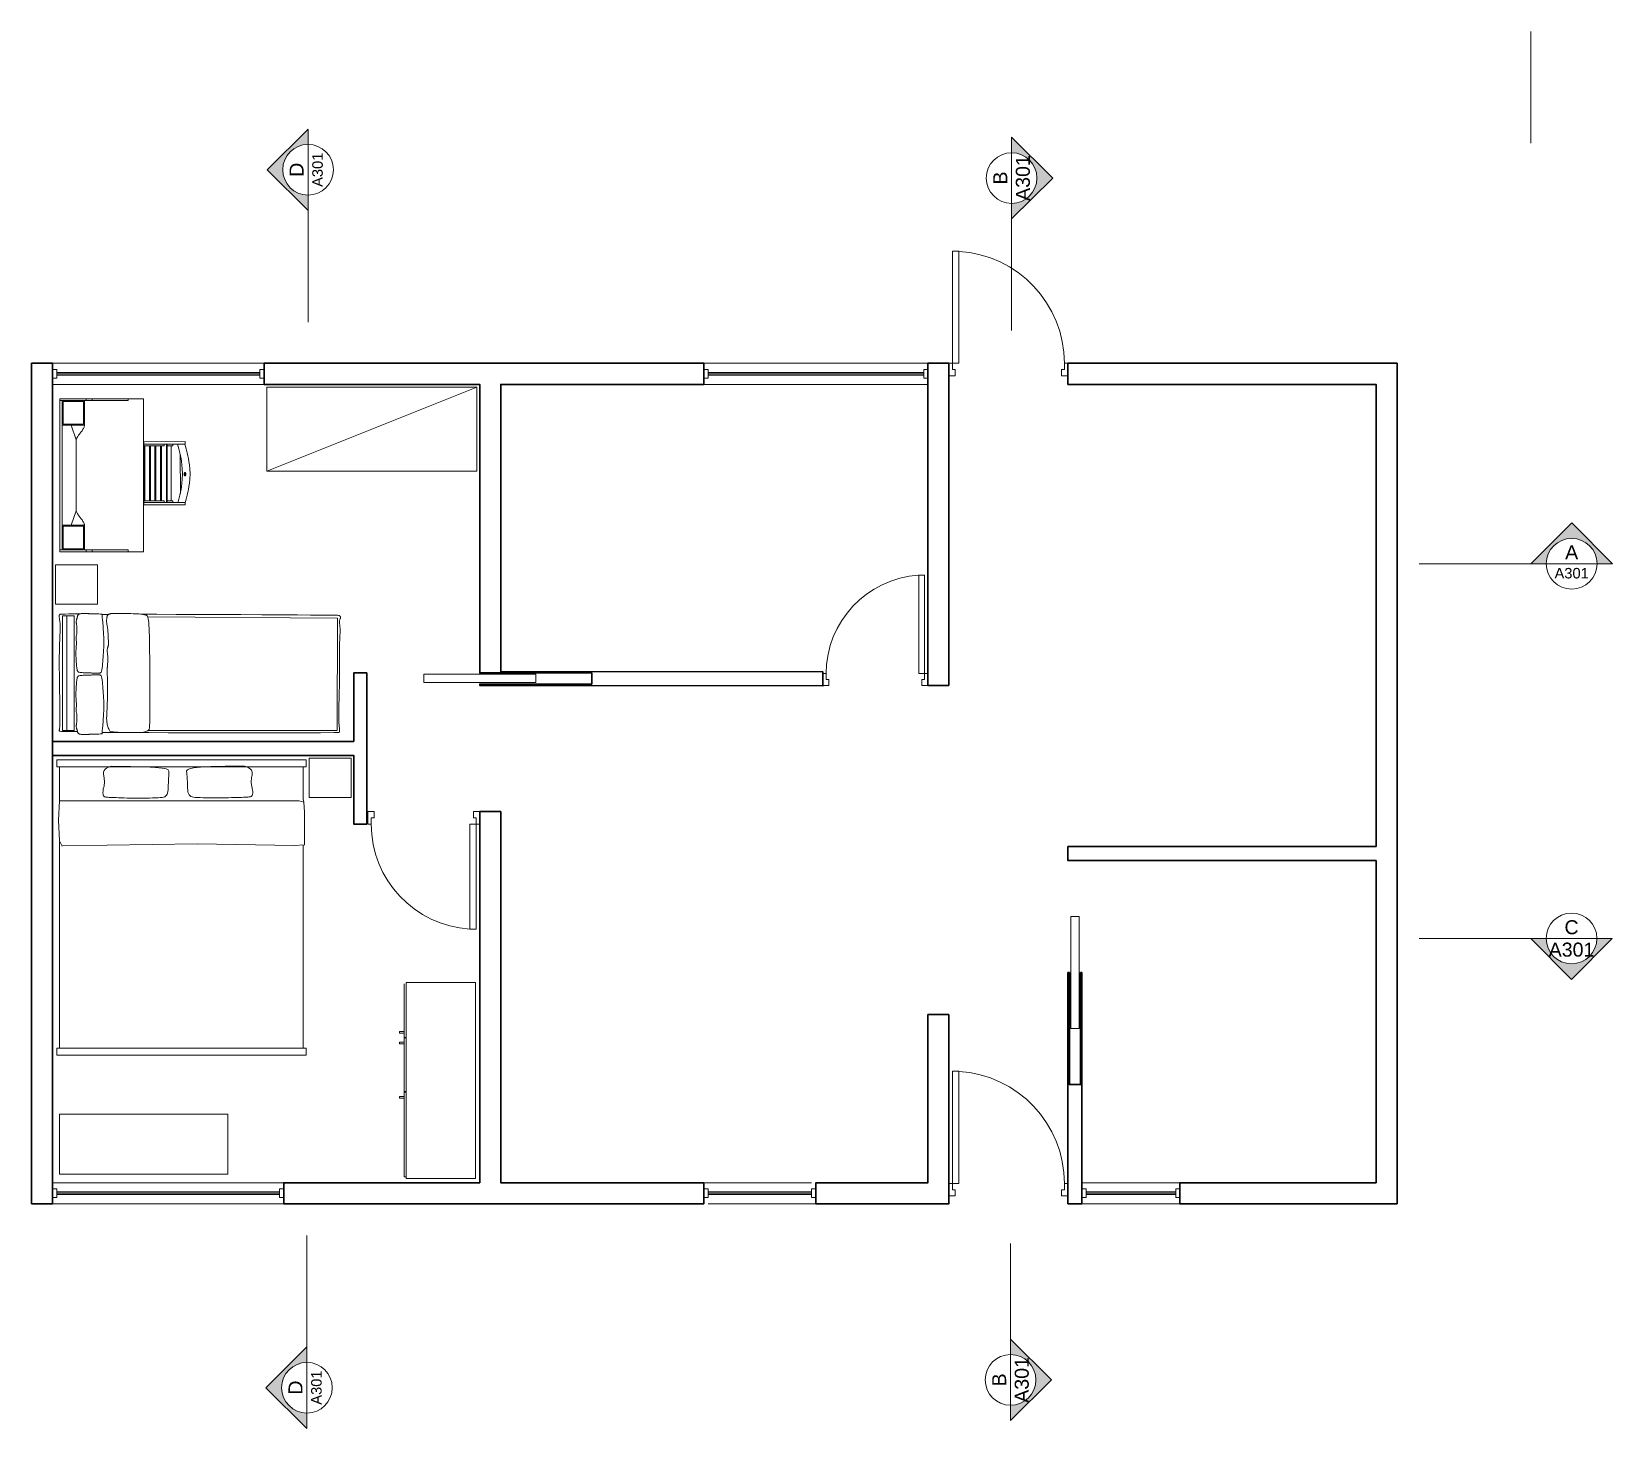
# Model space of a CAD drawing. Header units: millimetres. Extents: x -10.2 to 11.7, y -15.1 to 28.4.
# Drawn here: x 0 to 11.29, y -1.6 to 8.37 of the extents above; entities that cross this region are included whole.
import ezdxf
from ezdxf.enums import TextEntityAlignment as Align

# ---------------------------------------------------------------- set-up
doc = ezdxf.new("R2010")
doc.units = ezdxf.units.MM
for name, color, linetype, lineweight in [('A-DOOR-FURR', 2, 'Continuous', 15), ('A-GLAZ-FURR', 4, 'Continuous', 15), ('A-LINE-GRPH', 7, 'Continuous', 20), ('A-PRSP-1', 7, 'Continuous', 40), ('A-SECT A-MCUT', 7, 'Continuous', 20), ('A-WALL-EXTR', 7, 'Continuous', 30), ('A-WALL-INTR', 7, 'Continuous', 30)]:
    doc.layers.add(name, color=color, linetype=linetype, lineweight=lineweight)
doc.layers.add('A-FURN', color=1, linetype='Continuous', lineweight=9, transparency=0.24)
doc.styles.get("Standard").update_dxf_attribs({"font": 'Arial.ttf'})

# ---------------------------------------------------------------- blocks, each defined once
blk = doc.blocks.new('DOOR-80')
for points in [[(-0.07, 0.89), (-0.07, 0.09), (-0.025, 0.09), (-0.025, 0.89), (-0.07, 0.89)], [(-0.825, 0.09), (-0.85, 0.09), (-0.85, 0), (-0.805, 0), (-0.805, 0.045), (-0.825, 0.045), (-0.825, 0.09)], [(-0.025, 0.09), (0, 0.09), (0, 0), (-0.045, 0), (-0.045, 0.045), (-0.025, 0.045), (-0.025, 0.09)]]:
    blk.add_lwpolyline(points)
blk.add_arc((-0.023, 0.089), 0.802, 93.3811, 179.9341)
blk = doc.blocks.new('DOOR-75')
for points in [[(-0.07, 0.84), (-0.07, 0.09), (-0.025, 0.09), (-0.025, 0.84), (-0.07, 0.84)], [(-0.775, 0.09), (-0.8, 0.09), (-0.8, 0), (-0.755, 0), (-0.755, 0.045), (-0.775, 0.045), (-0.775, 0.09)], [(-0.025, 0.09), (0, 0.09), (0, 0), (-0.045, 0), (-0.045, 0.045), (-0.025, 0.045), (-0.025, 0.09)]]:
    blk.add_lwpolyline(points)
blk.add_arc((-0.023, 0.089), 0.752, 93.6181, 179.9249)
blk = doc.blocks.new('族几何图形组合_3681-Ref_ Level')
at = {"layer": 'A-FURN'}
for p, q in [((-150, 139), (-150, -139)), ((149, 140), (-149, 140)), ((150, -139), (150, 139)), ((-149, -140), (149, -140))]:
    blk.add_line(p, q, dxfattribs=at)
for points, knots in [([(-150, 139), (-150, 139), (-150, 139), (-150, 139), (-150, 140), (-150, 140), (-150, 140), (-150, 140), (-149, 140), (-149, 140), (-149, 140)], [0, 0, 0, 0, 0.166667, 0.25, 0.333333, 0.416667, 0.541667, 0.666667, 0.833333, 1, 1, 1, 1]), ([(149, 140), (149, 140), (149, 140), (150, 140), (150, 140), (150, 140), (150, 140), (150, 139), (150, 139), (150, 139), (150, 139)], [0, 0, 0, 0, 0.166667, 0.333333, 0.458333, 0.583333, 0.666667, 0.75, 0.833333, 1, 1, 1, 1]), ([(-149, -140), (-149, -140), (-149, -140), (-150, -140), (-150, -140), (-150, -140), (-150, -140), (-150, -139), (-150, -139), (-150, -139), (-150, -139)], [-1, -1, -1, -1, -0.833333, -0.666667, -0.541667, -0.416667, -0.333333, -0.25, -0.166667, 0, 0, 0, 0]), ([(150, -139), (150, -139), (150, -139), (150, -139), (150, -140), (150, -140), (150, -140), (150, -140), (149, -140), (149, -140), (149, -140)], [-1, -1, -1, -1, -0.833333, -0.75, -0.666667, -0.583333, -0.458333, -0.333333, -0.166667, 0, 0, 0, 0])]:
    blk.add_open_spline(points, degree=3, knots=knots, dxfattribs=at)
blk = doc.blocks.new('A$C59804747')
at = {"lineweight": 0}
for p, q in [((-25.73, 151.65), (-92.6, 151.65)), ((-92.64, 103.78), (-92.64, -6.11)), ((-26.97, -6.46), (-26.28, 104.47)), ((-92.64, -6.11), (-26.97, -6.46))]:
    blk.add_line(p, q, dxfattribs=at)
for points in [[(-93.34, 145.52), (-93.32, 148.98), (-93.3, 151.6), (-93.26, 153.49), (-93.21, 154.77), (-93.14, 155.56), (-93.08, 155.98), (-93, 156.15), (-92.91, 156.19), (-92.82, 156.2), (-92.72, 156.19), (-92.6, 156.17), (-92.45, 156.14), (-92.27, 156.11), (-92.06, 156.07), (-91.79, 156.03), (-91.48, 155.99), (-91.1, 155.95), (-90.66, 155.91), (-90.15, 155.87), (-89.55, 155.83), (-88.86, 155.8), (-88.07, 155.78), (-87.17, 155.76), (-86.16, 155.74), (-85.02, 155.73), (-83.77, 155.73), (-82.41, 155.74), (-80.96, 155.75), (-79.41, 155.77), (-77.79, 155.79), (-76.1, 155.82), (-74.34, 155.85), (-72.53, 155.88), (-70.67, 155.92), (-68.78, 155.95), (-66.85, 155.99), (-64.89, 156.02), (-62.92, 156.05), (-60.93, 156.08), (-58.93, 156.1), (-56.93, 156.12), (-54.95, 156.14), (-52.97, 156.14), (-51.02, 156.14), (-49.09, 156.12), (-47.2, 156.1), (-45.36, 156.07), (-43.56, 156.02), (-41.82, 155.96), (-40.15, 155.89), (-38.55, 155.82), (-37.03, 155.75), (-35.59, 155.69), (-34.26, 155.65), (-33.03, 155.63), (-31.91, 155.63), (-30.91, 155.66), (-30.03, 155.71), (-29.25, 155.78), (-28.56, 155.87), (-27.96, 155.95), (-27.44, 156.03), (-26.99, 156.1), (-26.6, 156.16), (-26.27, 156.19), (-25.99, 156.2), (-25.75, 156.19), (-25.54, 156.17), (-25.37, 156.13), (-25.23, 156.09), (-25.1, 156.03), (-24.99, 155.97), (-24.89, 155.89), (-24.8, 155.67), (-24.73, 155.17), (-24.66, 154.25), (-24.61, 152.79), (-24.57, 150.63), (-24.55, 147.64), (-24.54, 144.24)], [(-94.54, 131.17), (-94.65, 132.13), (-94.72, 132.94), (-94.77, 133.62), (-94.79, 134.19), (-94.8, 134.67), (-94.79, 135.08), (-94.77, 135.45), (-94.75, 135.79), (-94.74, 136.11), (-94.73, 136.43), (-94.72, 136.74), (-94.72, 137.04), (-94.73, 137.33), (-94.74, 137.6), (-94.75, 137.86), (-94.77, 138.1), (-94.8, 138.32), (-94.83, 138.53), (-94.86, 138.72), (-94.9, 138.91), (-94.93, 139.08), (-94.96, 139.24), (-94.98, 139.4), (-94.99, 139.55), (-95, 139.7), (-95, 139.84), (-94.99, 139.99), (-94.98, 140.14), (-94.97, 140.3), (-94.96, 140.46), (-94.95, 140.63), (-94.95, 140.81), (-94.95, 141.01), (-94.95, 141.22), (-94.96, 141.45), (-94.97, 141.68), (-94.97, 141.93), (-94.98, 142.2), (-94.98, 142.47), (-94.97, 142.76), (-94.96, 143.06), (-94.93, 143.37), (-94.89, 143.68), (-94.84, 143.98), (-94.77, 144.26), (-94.67, 144.53), (-94.56, 144.77), (-94.42, 144.97), (-94.26, 145.14), (-94.07, 145.27), (-93.85, 145.37), (-93.62, 145.45), (-93.38, 145.52), (-93.11, 145.58), (-92.84, 145.63), (-92.56, 145.7), (-92.27, 145.77), (-91.98, 145.84), (-91.69, 145.92), (-91.4, 146), (-91.12, 146.08), (-90.84, 146.14), (-90.57, 146.19), (-90.32, 146.22), (-90.08, 146.23), (-89.84, 146.22), (-89.6, 146.2), (-89.35, 146.17), (-89.07, 146.12), (-88.75, 146.08), (-88.39, 146.03), (-87.97, 145.98), (-87.48, 145.94), (-86.95, 145.91), (-86.39, 145.88), (-85.81, 145.86), (-85.23, 145.85), (-84.67, 145.86), (-84.14, 145.87), (-83.67, 145.9), (-83.27, 145.93), (-82.92, 145.98), (-82.62, 146.04), (-82.34, 146.09), (-82.07, 146.15), (-81.81, 146.19), (-81.53, 146.23), (-81.22, 146.26), (-80.88, 146.26), (-80.49, 146.26), (-80.07, 146.24), (-79.63, 146.22), (-79.16, 146.2), (-78.68, 146.18), (-78.19, 146.16), (-77.69, 146.16), (-77.19, 146.16), (-76.69, 146.18), (-76.19, 146.21), (-75.7, 146.24), (-75.21, 146.27), (-74.72, 146.31), (-74.24, 146.34), (-73.77, 146.37), (-73.29, 146.4), (-72.82, 146.41), (-72.33, 146.42), (-71.81, 146.42), (-71.26, 146.42), (-70.67, 146.41), (-70.01, 146.39), (-69.29, 146.36), (-68.49, 146.32), (-67.64, 146.28), (-66.76, 146.23), (-65.88, 146.17), (-65.02, 146.1), (-64.2, 146.03), (-63.44, 145.95), (-62.78, 145.87), (-62.23, 145.78), (-61.79, 145.68), (-61.44, 145.54), (-61.16, 145.37), (-60.95, 145.14), (-60.8, 144.85), (-60.68, 144.48), (-60.6, 144.02), (-60.53, 143.47), (-60.48, 142.84), (-60.43, 142.16), (-60.4, 141.44), (-60.37, 140.71), (-60.34, 139.98), (-60.32, 139.29), (-60.3, 138.65), (-60.27, 138.09), (-60.25, 137.58), (-60.22, 137.14), (-60.2, 136.73), (-60.17, 136.37), (-60.15, 136.03), (-60.13, 135.7), (-60.12, 135.38), (-60.11, 135.06), (-60.11, 134.74), (-60.11, 134.42), (-60.11, 134.1), (-60.12, 133.8), (-60.13, 133.5), (-60.15, 133.22), (-60.16, 132.95), (-60.18, 132.71), (-60.21, 132.48), (-60.26, 132.28), (-60.33, 132.09), (-60.45, 131.92), (-60.61, 131.76), (-60.82, 131.62), (-61.1, 131.49), (-61.45, 131.38), (-61.88, 131.28), (-62.37, 131.19), (-62.92, 131.11), (-63.54, 131.03), (-64.21, 130.96), (-64.95, 130.89), (-65.74, 130.83), (-66.57, 130.76), (-67.45, 130.7), (-68.34, 130.63), (-69.25, 130.57), (-70.15, 130.51), (-71.02, 130.45), (-71.86, 130.39), (-72.65, 130.34), (-73.38, 130.28), (-74.05, 130.24), (-74.68, 130.19), (-75.27, 130.15), (-75.83, 130.12), (-76.37, 130.09), (-76.9, 130.07), (-77.43, 130.05), (-77.97, 130.05), (-78.51, 130.05), (-79.05, 130.06), (-79.6, 130.08), (-80.14, 130.1), (-80.68, 130.12), (-81.21, 130.15), (-81.72, 130.18), (-82.23, 130.22), (-82.72, 130.25), (-83.22, 130.29), (-83.72, 130.33), (-84.23, 130.36), (-84.76, 130.4), (-85.31, 130.44), (-85.9, 130.47), (-86.52, 130.51), (-87.22, 130.55), (-88.01, 130.6), (-88.93, 130.66), (-90.01, 130.75), (-91.29, 130.86), (-92.79, 131), (-94.54, 131.17)], [(-24.78, 131.17), (-24.67, 132.13), (-24.59, 132.94), (-24.54, 133.62), (-24.52, 134.19), (-24.52, 134.67), (-24.53, 135.08), (-24.54, 135.45), (-24.56, 135.79), (-24.57, 136.11), (-24.58, 136.43), (-24.59, 136.74), (-24.59, 137.04), (-24.59, 137.33), (-24.58, 137.6), (-24.56, 137.86), (-24.54, 138.1), (-24.51, 138.32), (-24.48, 138.53), (-24.45, 138.72), (-24.42, 138.91), (-24.39, 139.08), (-24.36, 139.24), (-24.34, 139.4), (-24.32, 139.55), (-24.31, 139.7), (-24.31, 139.84), (-24.32, 139.99), (-24.33, 140.14), (-24.34, 140.3), (-24.35, 140.46), (-24.36, 140.63), (-24.37, 140.81), (-24.37, 141.01), (-24.36, 141.22), (-24.35, 141.45), (-24.35, 141.68), (-24.34, 141.93), (-24.34, 142.2), (-24.34, 142.47), (-24.34, 142.76), (-24.36, 143.06), (-24.38, 143.37), (-24.42, 143.68), (-24.48, 143.98), (-24.55, 144.26), (-24.64, 144.53), (-24.75, 144.77), (-24.89, 144.97), (-25.06, 145.14), (-25.25, 145.27), (-25.46, 145.37), (-25.69, 145.45), (-25.94, 145.52), (-26.2, 145.58), (-26.47, 145.63), (-26.75, 145.7), (-27.04, 145.77), (-27.33, 145.84), (-27.62, 145.92), (-27.91, 146), (-28.2, 146.08), (-28.47, 146.14), (-28.74, 146.19), (-29, 146.22), (-29.24, 146.23), (-29.47, 146.22), (-29.71, 146.2), (-29.97, 146.17), (-30.25, 146.12), (-30.56, 146.08), (-30.93, 146.03), (-31.35, 145.98), (-31.83, 145.94), (-32.36, 145.91), (-32.93, 145.88), (-33.51, 145.86), (-34.09, 145.85), (-34.65, 145.86), (-35.17, 145.87), (-35.64, 145.9), (-36.04, 145.93), (-36.39, 145.98), (-36.7, 146.04), (-36.97, 146.09), (-37.24, 146.15), (-37.5, 146.19), (-37.78, 146.23), (-38.09, 146.26), (-38.44, 146.26), (-38.82, 146.26), (-39.24, 146.24), (-39.69, 146.22), (-40.15, 146.2), (-40.63, 146.18), (-41.13, 146.16), (-41.63, 146.16), (-42.12, 146.16), (-42.62, 146.18), (-43.12, 146.21), (-43.61, 146.24), (-44.1, 146.27), (-44.59, 146.31), (-45.07, 146.34), (-45.55, 146.37), (-46.02, 146.4), (-46.49, 146.41), (-46.98, 146.42), (-47.5, 146.42), (-48.05, 146.42), (-48.65, 146.41), (-49.3, 146.39), (-50.03, 146.36), (-50.82, 146.32), (-51.67, 146.28), (-52.55, 146.23), (-53.43, 146.17), (-54.3, 146.1), (-55.12, 146.03), (-55.87, 145.95), (-56.53, 145.87), (-57.08, 145.78), (-57.52, 145.68), (-57.88, 145.54), (-58.15, 145.37), (-58.36, 145.14), (-58.52, 144.85), (-58.63, 144.48), (-58.71, 144.02), (-58.78, 143.47), (-58.84, 142.84), (-58.88, 142.16), (-58.92, 141.44), (-58.95, 140.71), (-58.97, 139.98), (-58.99, 139.29), (-59.02, 138.65), (-59.04, 138.09), (-59.07, 137.58), (-59.09, 137.14), (-59.12, 136.73), (-59.14, 136.37), (-59.16, 136.03), (-59.18, 135.7), (-59.19, 135.38), (-59.2, 135.06), (-59.21, 134.74), (-59.2, 134.42), (-59.2, 134.1), (-59.19, 133.8), (-59.18, 133.5), (-59.17, 133.22), (-59.15, 132.95), (-59.13, 132.71), (-59.1, 132.48), (-59.06, 132.28), (-58.98, 132.09), (-58.86, 131.92), (-58.7, 131.76), (-58.49, 131.62), (-58.21, 131.49), (-57.86, 131.38), (-57.44, 131.28), (-56.95, 131.19), (-56.39, 131.11), (-55.78, 131.03), (-55.1, 130.96), (-54.37, 130.89), (-53.58, 130.83), (-52.74, 130.76), (-51.87, 130.7), (-50.97, 130.63), (-50.06, 130.57), (-49.17, 130.51), (-48.29, 130.45), (-47.45, 130.39), (-46.66, 130.34), (-45.93, 130.28), (-45.26, 130.24), (-44.63, 130.19), (-44.04, 130.15), (-43.48, 130.12), (-42.94, 130.09), (-42.41, 130.07), (-41.88, 130.05), (-41.35, 130.05), (-40.8, 130.05), (-40.26, 130.06), (-39.71, 130.08), (-39.17, 130.1), (-38.64, 130.12), (-38.11, 130.15), (-37.59, 130.18), (-37.09, 130.22), (-36.59, 130.25), (-36.1, 130.29), (-35.6, 130.33), (-35.08, 130.36), (-34.55, 130.4), (-34, 130.44), (-33.42, 130.47), (-32.79, 130.51), (-32.1, 130.55), (-31.31, 130.6), (-30.38, 130.66), (-29.3, 130.75), (-28.03, 130.86), (-26.53, 131), (-24.78, 131.17)], [(-93.77, 131.1), (-93.88, 108.32)], [(-24.89, 131.2), (-24.99, 127.54)], [(-93.84, -7.46), (-93.9, -4.44), (-93.94, 3.61), (-93.97, 15.53), (-93.98, 30.15), (-93.99, 46.32), (-93.98, 62.87), (-93.96, 78.66), (-93.94, 92.52), (-93.91, 103.55), (-93.86, 111.89), (-93.78, 117.9), (-93.67, 122), (-93.51, 124.55), (-93.29, 125.96), (-93.01, 126.6), (-92.65, 126.87), (-92.21, 127.08), (-91.69, 127.29), (-91.11, 127.5), (-90.49, 127.71), (-89.83, 127.9), (-89.14, 128.07), (-88.45, 128.22), (-87.76, 128.33), (-87.08, 128.41), (-86.42, 128.45), (-85.77, 128.47), (-85.13, 128.46), (-84.51, 128.44), (-83.9, 128.41), (-83.3, 128.38), (-82.71, 128.34), (-82.13, 128.31), (-81.55, 128.29), (-80.98, 128.27), (-80.41, 128.25), (-79.83, 128.23), (-79.25, 128.22), (-78.65, 128.2), (-78.05, 128.17), (-77.43, 128.15), (-76.79, 128.12), (-76.13, 128.09), (-75.44, 128.05), (-74.72, 128.02), (-73.97, 128), (-73.18, 127.97), (-72.35, 127.96), (-71.48, 127.95), (-70.59, 127.94), (-69.68, 127.94), (-68.78, 127.95), (-67.89, 127.96), (-67.05, 127.97), (-66.26, 127.97), (-65.54, 127.98), (-64.9, 127.98), (-64.34, 127.99), (-63.84, 127.99), (-63.39, 127.99), (-62.98, 127.99), (-62.59, 128), (-62.21, 128), (-61.83, 128.01), (-61.44, 128.03), (-61.05, 128.05), (-60.64, 128.07), (-60.24, 128.09), (-59.84, 128.11), (-59.44, 128.13), (-59.06, 128.15), (-58.69, 128.17), (-58.33, 128.17), (-57.99, 128.18), (-57.67, 128.18), (-57.35, 128.17), (-57.05, 128.16), (-56.76, 128.15), (-56.48, 128.13), (-56.2, 128.11), (-55.92, 128.08), (-55.64, 128.06), (-55.35, 128.03), (-55.04, 128), (-54.71, 127.97), (-54.35, 127.95), (-53.94, 127.92), (-53.49, 127.89), (-52.98, 127.86), (-52.44, 127.83), (-51.87, 127.81), (-51.27, 127.8), (-50.68, 127.79), (-50.09, 127.79), (-49.52, 127.81), (-48.99, 127.84), (-48.49, 127.89), (-48.04, 127.94), (-47.62, 128), (-47.23, 128.06), (-46.87, 128.11), (-46.53, 128.16), (-46.2, 128.18), (-45.88, 128.19), (-45.57, 128.16), (-45.26, 128.12), (-44.96, 128.06), (-44.67, 127.98), (-44.38, 127.9), (-44.1, 127.81), (-43.83, 127.72), (-43.57, 127.64), (-43.32, 127.57), (-43.07, 127.5), (-42.82, 127.45), (-42.57, 127.41), (-42.3, 127.38), (-42.03, 127.36), (-41.73, 127.35), (-41.4, 127.36), (-41.05, 127.37), (-40.68, 127.39), (-40.27, 127.42), (-39.84, 127.46), (-39.39, 127.49), (-38.91, 127.53), (-38.42, 127.56), (-37.9, 127.59), (-37.37, 127.62), (-36.82, 127.64), (-36.27, 127.65), (-35.71, 127.67), (-35.15, 127.7), (-34.6, 127.73), (-34.07, 127.76), (-33.55, 127.81), (-33.05, 127.88), (-32.57, 127.95), (-32.11, 128.03), (-31.67, 128.12), (-31.24, 128.2), (-30.83, 128.28), (-30.43, 128.35), (-30.05, 128.4), (-29.67, 128.45), (-29.31, 128.48), (-28.95, 128.49), (-28.61, 128.5), (-28.27, 128.49), (-27.95, 128.48), (-27.63, 128.45), (-27.32, 128.43), (-27.02, 128.39), (-26.73, 128.35), (-26.45, 128.29), (-26.19, 128.23), (-25.94, 128.16), (-25.71, 128.07), (-25.49, 127.96), (-25.3, 127.83), (-25.12, 127.69), (-24.97, 127.52), (-24.83, 127.33), (-24.72, 127.11), (-24.62, 126.86), (-24.53, 126.59), (-24.46, 126.28), (-24.4, 125.94), (-24.35, 125.56), (-24.31, 125.13), (-24.28, 124.64), (-24.26, 124.08), (-24.25, 123.42), (-24.24, 122.66), (-24.24, 121.78), (-24.25, 120.76), (-24.27, 119.61), (-24.29, 118.35), (-24.31, 117.02), (-24.34, 115.65), (-24.38, 114.28), (-24.42, 112.96), (-24.47, 111.7), (-24.53, 110.57), (-24.59, 109.57), (-24.66, 108.71), (-24.74, 107.97), (-24.82, 107.34), (-24.91, 106.8), (-25.01, 106.34), (-25.11, 105.94), (-25.22, 105.59), (-25.35, 105.28), (-25.52, 105), (-25.77, 104.75), (-26.15, 104.52), (-26.69, 104.32), (-27.43, 104.15), (-28.42, 103.99), (-29.68, 103.86), (-31.25, 103.74), (-33.09, 103.64), (-35.15, 103.56), (-37.38, 103.49), (-39.73, 103.43), (-42.16, 103.39), (-44.62, 103.36), (-47.05, 103.34), (-49.42, 103.33), (-51.72, 103.32), (-53.97, 103.32), (-56.18, 103.32), (-58.34, 103.33), (-60.47, 103.33), (-62.58, 103.33), (-64.68, 103.32), (-66.76, 103.31), (-68.83, 103.29), (-70.86, 103.26), (-72.86, 103.24), (-74.81, 103.22), (-76.7, 103.2), (-78.51, 103.18), (-80.24, 103.18), (-81.88, 103.18), (-83.42, 103.2), (-84.86, 103.22), (-86.17, 103.25), (-87.37, 103.29), (-88.43, 103.32), (-89.36, 103.37), (-90.15, 103.41), (-90.79, 103.45), (-91.3, 103.51), (-91.7, 103.58), (-92.01, 103.67), (-92.25, 103.79), (-92.44, 103.96), (-92.61, 104.17), (-92.77, 104.45), (-92.94, 104.78), (-93.11, 105.19), (-93.29, 105.67), (-93.47, 106.24), (-93.63, 106.9), (-93.78, 107.66), (-93.88, 108.32)], [(-93.84, -7.47), (-93.38, -7.58), (-92.81, -7.61), (-92.11, -7.6), (-91.3, -7.54), (-90.39, -7.45), (-89.38, -7.36), (-88.28, -7.26), (-87.1, -7.18), (-85.83, -7.13), (-84.49, -7.11), (-83.07, -7.1), (-81.59, -7.12), (-80.04, -7.15), (-78.42, -7.19), (-76.74, -7.24), (-75, -7.3), (-73.2, -7.35), (-71.35, -7.41), (-69.46, -7.46), (-67.54, -7.5), (-65.59, -7.54), (-63.61, -7.57), (-61.62, -7.59), (-59.62, -7.6), (-57.63, -7.59), (-55.64, -7.57), (-53.67, -7.55), (-51.73, -7.53), (-49.83, -7.52), (-47.97, -7.51), (-46.17, -7.51), (-44.43, -7.54), (-42.76, -7.58), (-41.17, -7.64), (-39.67, -7.71), (-38.26, -7.78), (-36.95, -7.85), (-35.74, -7.9), (-34.64, -7.93), (-33.66, -7.94), (-32.8, -7.91), (-32.04, -7.86), (-31.38, -7.79), (-30.81, -7.72), (-30.3, -7.65), (-29.85, -7.59), (-29.44, -7.56), (-29.06, -7.56), (-28.7, -7.59), (-28.36, -7.65), (-28.03, -7.74), (-27.73, -7.84), (-27.45, -7.94), (-27.19, -8.03), (-26.95, -8.11), (-26.74, -8.17), (-26.56, -8.19), (-26.4, -8.19), (-26.27, -8.15), (-26.15, -8.1), (-26.05, -8.04), (-25.96, -7.97), (-25.89, -7.89), (-25.82, -7.82), (-25.75, -7.75), (-25.7, -7.68), (-25.65, -7.61), (-25.6, -7.54), (-25.55, -7.46), (-25.51, -7.36), (-25.48, -7.25), (-25.44, -7.11), (-25.41, -6.91), (-25.38, -6.42), (-25.35, -5.39), (-25.32, -3.55), (-25.29, -0.65), (-25.25, 3.58), (-25.21, 9.38), (-25.16, 17.03), (-25.11, 26.65), (-25.05, 37.84), (-24.99, 50.09), (-24.93, 62.86), (-24.87, 75.63), (-24.81, 87.88), (-24.76, 99.08), (-24.72, 108.7)]]:
    blk.add_lwpolyline(points, dxfattribs=at)
blk.add_lwpolyline([(-92.6, 147.46), (-92.6, 154.32), (-25.73, 154.32), (-25.73, 147.46)], close=True, dxfattribs=at)
blk = doc.blocks.new('A$C57D527DD')
for p, q in [((-10.2, 78.3), (-63.7, 78.3)), ((-46, 71.7), (-35.6, 68.1)), ((-10, 78.3), (43.5, 78.3)), ((25.8, 71.7), (15.4, 68.1)), ((-63.7, 61), (-65.1, 61)), ((-35.6, 68.1), (-10.2, 68.1)), ((15.4, 68.1), (-10, 68.1)), ((43.5, 61), (44.9, 61)), ((-63.7, 56.6), (-65.1, 56.6)), ((43.5, 56.6), (44.9, 56.6))]:
    blk.add_line(p, q)
for points in [[(-63.7, 30.9), (-65.1, 30.9), (-65.1, 80), (-63.7, 80)], [(-65.1, 80), (44.9, 80), (44.9, 19.7), (-65.1, 19.7)], [(43.5, 30.9), (44.9, 30.9), (44.9, 80), (43.5, 80)], [(-63.7, 62.3), (-46, 62.3), (-46, 78.3), (-63.7, 78.3)], [(-63, 63), (-46.7, 63), (-46.7, 77.6), (-63, 77.6)], [(43.5, 62.3), (25.8, 62.3), (25.8, 78.3), (43.5, 78.3)], [(42.8, 63), (26.5, 63), (26.5, 77.6), (42.8, 77.6)]]:
    blk.add_lwpolyline(points, close=True)
for points in [[(-35.6, 68.1), (-36.1, 67.9), (-36.5, 67.8), (-36.9, 67.6), (-37.3, 67.5), (-37.7, 67.3), (-38, 67), (-38.4, 66.8), (-38.8, 66.5), (-39.2, 66.2), (-39.7, 65.8), (-40.1, 65.5), (-40.6, 65.1), (-41.1, 64.7), (-41.6, 64.3), (-42.1, 63.9), (-42.7, 63.6), (-43.2, 63.3), (-43.7, 63), (-44.2, 62.7), (-44.7, 62.5), (-45.1, 62.4), (-45.5, 62.3), (-45.8, 62.2), (-46, 62.3)], [(15.4, 68.1), (15.9, 67.9), (16.3, 67.8), (16.7, 67.6), (17.1, 67.5), (17.4, 67.3), (17.8, 67), (18.2, 66.8), (18.6, 66.5), (19, 66.2), (19.4, 65.8), (19.9, 65.5), (20.4, 65.1), (20.9, 64.7), (21.4, 64.3), (21.9, 63.9), (22.4, 63.6), (23, 63.3), (23.5, 63), (24, 62.7), (24.5, 62.5), (24.9, 62.4), (25.3, 62.3), (25.6, 62.2), (25.8, 62.3)]]:
    blk.add_lwpolyline(points)
blk = doc.blocks.new('A$C35446EA3')
for p, q in [((1.4, 69), (29.2, 69.2)), ((-5.2, 59.5), (35.3, 59.5)), ((34.3, 62.8), (-4.2, 62.8)), ((-4.2, 60.1), (34.3, 60.1)), ((34.2, 56.1), (-4.1, 56.1)), ((34.2, 55.3), (-4.1, 55.3)), ((34.2, 52.2), (-4.1, 52.2)), ((34.2, 51.4), (-4.1, 51.4)), ((34.2, 48.3), (-4.1, 48.3)), ((34.2, 47.6), (-4.1, 47.6)), ((34.2, 44.5), (-4.1, 44.5)), ((-4.1, 43.7), (-6.9, 43.7)), ((37, 43.7), (-4.1, 43.7))]:
    blk.add_line(p, q)
for points in [[(-7.1, 72.6), (-7.1, 72.6), (-7.1, 72.6), (-7.1, 72.6)], [(37.2, 72.6), (37.2, 72.6), (37.2, 72.6), (37.2, 72.6)], [(-5.2, 63.9), (-4.2, 63.9), (-4.2, 60.1), (-5.2, 60.1)], [(35.3, 63.9), (34.3, 63.9), (34.3, 60.1), (35.3, 60.1)]]:
    blk.add_lwpolyline(points, close=True)
for points in [[(-5.2, 43.7), (-5.2, 72.6), (-7, 72.6), (-6.9, 43.7)], [(-5.2, 72.4), (-1.9, 73.3), (0.7, 74), (2.8, 74.5), (4.8, 74.9), (6.8, 75.2), (9.1, 75.5), (11.9, 75.7), (15.5, 76.1)], [(-5.2, 67.2), (-1.9, 68.1), (0.7, 68.8), (2.8, 69.3), (4.8, 69.7), (6.8, 70), (9.1, 70.2), (11.9, 70.5), (15.5, 70.8)], [(15.7, 73.1), (15.4, 73.1), (15.2, 73.1), (15, 73), (14.9, 72.9), (14.7, 72.8), (14.6, 72.7), (14.6, 72.6), (14.5, 72.5), (14.5, 72.4), (14.5, 72.4), (14.5, 72.3), (14.5, 72.2), (14.6, 72.2), (14.6, 72.1), (14.7, 72.1), (14.8, 72), (14.9, 72), (15, 71.9), (15.1, 71.9), (15.2, 71.9), (15.4, 71.8), (15.5, 71.8), (15.6, 71.8), (15.7, 71.8)], [(14.7, 72.8), (14.7, 72.8), (14.8, 72.7), (14.9, 72.7), (15, 72.6), (15.1, 72.6), (15.2, 72.6), (15.4, 72.5), (15.5, 72.5), (15.6, 72.5), (15.7, 72.5)], [(35.6, 72.6), (33, 73.3), (30.4, 74), (28.2, 74.5), (26.3, 74.9), (24.3, 75.2), (22, 75.5), (19.1, 75.7), (15.5, 76.1)], [(35.3, 67.4), (33, 68.1), (30.4, 68.8), (28.2, 69.3), (26.3, 69.7), (24.3, 70), (22, 70.2), (19.1, 70.5), (15.5, 70.8)], [(15.7, 73.1), (15.9, 73.1), (16.1, 73.1), (16.3, 73), (16.4, 72.9), (16.6, 72.8), (16.7, 72.7), (16.7, 72.6), (16.8, 72.5), (16.8, 72.4), (16.8, 72.4), (16.8, 72.3), (16.8, 72.2), (16.7, 72.2), (16.7, 72.1), (16.6, 72.1), (16.5, 72), (16.4, 72), (16.3, 71.9), (16.2, 71.9), (16.1, 71.9), (15.9, 71.8), (15.8, 71.8), (15.7, 71.8), (15.7, 71.8)], [(16.6, 72.8), (16.6, 72.8), (16.5, 72.7), (16.4, 72.7), (16.3, 72.6), (16.2, 72.6), (16.1, 72.6), (15.9, 72.5), (15.8, 72.5), (15.7, 72.5), (15.7, 72.5)], [(35.3, 43.7), (35.3, 72.6), (37.1, 72.6), (37, 43.7)], [(-5.2, 43.7), (-5.2, 57.9), (-4.1, 57.9), (-4.1, 43.7)], [(35.3, 43.7), (35.3, 57.9), (34.2, 57.9), (34.2, 43.7)]]:
    blk.add_lwpolyline(points)
blk = doc.blocks.new('2')
at = {"layer": 'A-FURN'}
for p, q in [((1.68, 5.23), (1.68, 5.83)), ((1.68, 5.83), (3.18, 5.83)), ((3.18, 5.83), (1.68, 5.23)), ((3.18, 5.83), (3.18, 5.23)), ((3.18, 5.23), (1.68, 5.23))]:
    blk.add_line(p, q, dxfattribs=at)
blk = doc.blocks.new('SYMBOL')
at = {"layer": 'A-PRSP-1', "linetype": 'Continuous', "lineweight": 20}
h = blk.add_hatch(color=256, dxfattribs=at)
h.dxf.hatch_style = 1
h.paths.add_polyline_path([(11.206, 4.948), (11.316, 4.948, -1), (11.678, 4.948), (11.788, 4.948), (11.497, 5.241)])
at = {"linetype": 'Continuous', "lineweight": 20}
blk.add_line((11.316, 4.948), (11.678, 4.948), dxfattribs=at)
at = {"layer": 'A-PRSP-1', "linetype": 'Continuous', "lineweight": 20}
for p, q in [((11.206, 4.948), (11.497, 5.241)), ((11.788, 4.948), (11.497, 5.241)), ((11.316, 4.948), (11.206, 4.948)), ((11.678, 4.948), (11.788, 4.948))]:
    blk.add_line(p, q, dxfattribs=at)
blk.add_circle((11.497, 4.948), 0.181, dxfattribs=at)
at = {"linetype": 'Continuous', "lineweight": 20}
for tag, p in [('TAVOLA', (11.497, 5.08)), ('SEZIONE', (11.497, 4.918))]:
    blk.add_attdef(tag, text='', height=0.1, dxfattribs=at).set_placement(p, align=Align.TOP_CENTER)
blk = doc.blocks.new('lwtto')
at = {"layer": 'A-FURN'}
for p, q in [((-132.804, 2388.505, 412.893), (-132.804, 2388.455, 412.893)), ((-131.024, 2388.505, 412.893), (-131.024, 2388.455, 412.893)), ((-132.804, 2386.445, 412.893), (-132.804, 2386.395, 412.893)), ((-131.024, 2386.445, 412.893), (-131.024, 2386.395, 412.893))]:
    blk.add_line(p, q, dxfattribs=at)
for points, elevation in [([(-131.024, 2388.505), (-132.804, 2388.505)], 412.893), ([(-131.024, 2388.455), (-132.804, 2388.455)], 412.893), ([(-132.784, 2388.455), (-132.784, 2388.212)], 412.893), ([(-131.044, 2388.22), (-131.044, 2388.455)], 412.893), ([(-132.784, 2388.212), (-132.793, 2388.074), (-132.786, 2387.925), (-132.765, 2387.888)], 412.893), ([(-131.041, 2388.202), (-131.074, 2388.212), (-132.547, 2388.212), (-132.784, 2388.212)], 412.581), ([(-131.035, 2387.897), (-131.035, 2388.045), (-131.035, 2388.13), (-131.041, 2388.202), (-131.045, 2388.226)], 412.481), ([(-132.784, 2387.921), (-132.784, 2386.445)], 412.893), ([(-132.765, 2387.889), (-131.802, 2387.905), (-131.109, 2387.893), (-131.035, 2387.897)], 412.481), ([(-131.044, 2386.445), (-131.044, 2387.896)], 412.893), ([(-131.024, 2386.445), (-132.804, 2386.445)], 412.893), ([(-132.804, 2386.395), (-131.024, 2386.395)], 412.893)]:
    blk.add_lwpolyline(points, dxfattribs=dict(at, elevation=elevation))
for points in [[(-132.417, 2388.458), (-132.435, 2388.451), (-132.449, 2388.444), (-132.459, 2388.437), (-132.465, 2388.429), (-132.469, 2388.422), (-132.471, 2388.415), (-132.471, 2388.407), (-132.47, 2388.4), (-132.469, 2388.392), (-132.468, 2388.385), (-132.467, 2388.378), (-132.466, 2388.37), (-132.465, 2388.363), (-132.464, 2388.356), (-132.464, 2388.348), (-132.464, 2388.342), (-132.464, 2388.335), (-132.465, 2388.328), (-132.466, 2388.322), (-132.467, 2388.315), (-132.469, 2388.309), (-132.47, 2388.303), (-132.472, 2388.297), (-132.473, 2388.29), (-132.474, 2388.284), (-132.474, 2388.278), (-132.475, 2388.272), (-132.475, 2388.266), (-132.474, 2388.261), (-132.474, 2388.256), (-132.472, 2388.252), (-132.471, 2388.248), (-132.469, 2388.245), (-132.466, 2388.242), (-132.463, 2388.241), (-132.458, 2388.239), (-132.453, 2388.238), (-132.447, 2388.237), (-132.439, 2388.237), (-132.43, 2388.236), (-132.42, 2388.235), (-132.408, 2388.235), (-132.395, 2388.234), (-132.38, 2388.234), (-132.363, 2388.233), (-132.344, 2388.232), (-132.324, 2388.232), (-132.301, 2388.231), (-132.276, 2388.231), (-132.25, 2388.231), (-132.223, 2388.231), (-132.195, 2388.231), (-132.169, 2388.231), (-132.143, 2388.231), (-132.12, 2388.232), (-132.098, 2388.232), (-132.08, 2388.233), (-132.065, 2388.234), (-132.052, 2388.235), (-132.042, 2388.238), (-132.033, 2388.241), (-132.027, 2388.245), (-132.021, 2388.251), (-132.017, 2388.258), (-132.014, 2388.267), (-132.012, 2388.277), (-132.01, 2388.289), (-132.009, 2388.301), (-132.008, 2388.313), (-132.008, 2388.325), (-132.007, 2388.337), (-132.007, 2388.349), (-132.007, 2388.359), (-132.006, 2388.369), (-132.006, 2388.378), (-132.005, 2388.386), (-132.005, 2388.394), (-132.004, 2388.402), (-132.003, 2388.409), (-132.003, 2388.417), (-132.003, 2388.424), (-132.008, 2388.432), (-132.023, 2388.439), (-132.052, 2388.445), (-132.101, 2388.45), (-132.175, 2388.454), (-132.279, 2388.457), (-132.417, 2388.458)], [(-131.463, 2388.46), (-131.444, 2388.453), (-131.43, 2388.445), (-131.421, 2388.438), (-131.414, 2388.431), (-131.411, 2388.424), (-131.409, 2388.416), (-131.409, 2388.409), (-131.409, 2388.402), (-131.41, 2388.394), (-131.412, 2388.387), (-131.413, 2388.379), (-131.414, 2388.372), (-131.415, 2388.365), (-131.416, 2388.357), (-131.416, 2388.35), (-131.416, 2388.343), (-131.416, 2388.337), (-131.415, 2388.33), (-131.414, 2388.324), (-131.412, 2388.317), (-131.411, 2388.311), (-131.409, 2388.305), (-131.408, 2388.298), (-131.407, 2388.292), (-131.406, 2388.286), (-131.405, 2388.28), (-131.405, 2388.274), (-131.405, 2388.268), (-131.405, 2388.263), (-131.406, 2388.258), (-131.407, 2388.253), (-131.409, 2388.25), (-131.411, 2388.247), (-131.414, 2388.244), (-131.417, 2388.242), (-131.421, 2388.241), (-131.427, 2388.24), (-131.433, 2388.239), (-131.44, 2388.238), (-131.449, 2388.238), (-131.459, 2388.237), (-131.471, 2388.237), (-131.485, 2388.236), (-131.5, 2388.235), (-131.517, 2388.235), (-131.535, 2388.234), (-131.556, 2388.234), (-131.579, 2388.233), (-131.604, 2388.233), (-131.63, 2388.233), (-131.657, 2388.233), (-131.684, 2388.233), (-131.711, 2388.233), (-131.736, 2388.233), (-131.76, 2388.233), (-131.781, 2388.234), (-131.799, 2388.235), (-131.815, 2388.236), (-131.827, 2388.237), (-131.838, 2388.239), (-131.846, 2388.243), (-131.853, 2388.247), (-131.858, 2388.253), (-131.862, 2388.26), (-131.865, 2388.269), (-131.868, 2388.279), (-131.869, 2388.29), (-131.871, 2388.302), (-131.871, 2388.315), (-131.872, 2388.327), (-131.872, 2388.339), (-131.872, 2388.351), (-131.873, 2388.361), (-131.873, 2388.371), (-131.874, 2388.38), (-131.874, 2388.388), (-131.875, 2388.396), (-131.875, 2388.404), (-131.876, 2388.411), (-131.877, 2388.419), (-131.877, 2388.426), (-131.872, 2388.433), (-131.857, 2388.44), (-131.827, 2388.447), (-131.778, 2388.452), (-131.704, 2388.456), (-131.601, 2388.459), (-131.463, 2388.46)]]:
    blk.add_lwpolyline(points, dxfattribs=at)
blk = doc.blocks.new('boooo')
at = {"layer": 'A-FURN'}
for p, q in [((-132.31, 2391.298, 412.481), (-132.344, 2391.298, 412.481)), ((-132.344, 2391.298, 412.481), (-132.344, 2391.286, 412.481)), ((-132.31, 2391.286, 412.481), (-132.344, 2391.286, 412.481)), ((-132.31, 2391.222, 412.481), (-132.344, 2391.222, 412.481)), ((-132.344, 2391.222, 412.481), (-132.344, 2391.21, 412.481)), ((-132.31, 2391.21, 412.481), (-132.344, 2391.21, 412.481)), ((-132.31, 2391.256, 412.481), (-132.295, 2391.256, 412.481)), ((-132.31, 2391.252, 412.481), (-132.295, 2391.252, 412.481)), ((-132.31, 2390.869, 412.481), (-132.295, 2390.869, 412.481)), ((-132.31, 2390.865, 412.481), (-132.295, 2390.865, 412.481)), ((-132.31, 2390.835, 412.481), (-132.344, 2390.835, 412.481)), ((-132.344, 2390.835, 412.481), (-132.344, 2390.823, 412.481)), ((-132.31, 2390.823, 412.481), (-132.344, 2390.823, 412.481)), ((-132.295, 2390.26, 412.481), (-132.31, 2390.26, 412.481))]:
    blk.add_line(p, q, dxfattribs=at)
at = {"layer": 'A-FURN', "elevation": 412.481}
for points in [[(-132.295, 2391.649), (-132.295, 2390.249)], [(-132.295, 2390.249), (-131.8, 2390.249), (-131.8, 2391.649), (-132.295, 2391.649)], [(-132.31, 2391.639), (-132.31, 2390.26)]]:
    blk.add_lwpolyline(points, dxfattribs=at)

msp = doc.modelspace()

# ---------------------------------------------------------------- linework, layer by layer
at = {"layer": 'A-DOOR-FURR'}
for points in [[(2.8, 3.72), (3.6, 3.72), (3.6, 3.78), (2.8, 3.78)], [(7.42, 2.05), (7.48, 2.05), (7.48, 1.25), (7.42, 1.25)]]:
    msp.add_lwpolyline(points, close=True, dxfattribs=at)
at = {"layer": 'A-FURN'}
msp.add_lwpolyline([(0.2, 0.21), (1.4, 0.21), (1.4, 0.64), (0.2, 0.64)], close=True, dxfattribs=at)
at = {"layer": 'A-GLAZ-FURR'}
for p, q in [((0.15, 5.955), (0.18, 5.955)), ((0.15, 5.895), (0.18, 5.895)), ((0.18, 5.895), (0.18, 5.955)), ((1.63, 5.935), (0.18, 5.935)), ((1.63, 5.925), (0.18, 5.925)), ((1.63, 5.915), (0.18, 5.915)), ((1.66, 5.955), (1.63, 5.955)), ((1.63, 5.895), (1.63, 5.955)), ((1.66, 5.895), (1.63, 5.895)), ((4.8, 5.955), (4.83, 5.955)), ((4.8, 5.895), (4.83, 5.895)), ((4.83, 5.895), (4.83, 5.955)), ((6.37, 5.935), (4.83, 5.935)), ((6.37, 5.925), (4.83, 5.925)), ((6.37, 5.915), (4.83, 5.915)), ((6.4, 5.955), (6.37, 5.955)), ((6.37, 5.895), (6.37, 5.955)), ((6.4, 5.895), (6.37, 5.895)), ((4.8, 0.105), (4.83, 0.105)), ((4.8, 0.045), (4.83, 0.045)), ((4.83, 0.045), (4.83, 0.105)), ((5.57, 0.085), (4.83, 0.085)), ((5.57, 0.075), (4.83, 0.075)), ((5.57, 0.065), (4.83, 0.065)), ((5.6, 0.105), (5.57, 0.105)), ((5.57, 0.045), (5.57, 0.105)), ((5.6, 0.045), (5.57, 0.045)), ((7.5, 0.105), (7.53, 0.105)), ((7.5, 0.045), (7.53, 0.045)), ((7.53, 0.045), (7.53, 0.105)), ((8.17, 0.085), (7.53, 0.085)), ((8.17, 0.075), (7.53, 0.075)), ((8.17, 0.065), (7.53, 0.065)), ((8.2, 0.105), (8.17, 0.105)), ((8.17, 0.045), (8.17, 0.105)), ((8.2, 0.045), (8.17, 0.045))]:
    msp.add_line(p, q, dxfattribs=at)
at = {"layer": 'A-GLAZ-FURR', "color": 4}
for p, q in [((0.18, 0.105), (0.15, 0.105)), ((0.18, 0.045), (0.15, 0.045)), ((0.18, 0.105), (0.18, 0.045)), ((1.77, 0.085), (0.18, 0.085)), ((1.77, 0.075), (0.18, 0.075)), ((1.77, 0.065), (0.18, 0.065)), ((1.8, 0.105), (1.77, 0.105)), ((1.77, 0.105), (1.77, 0.045)), ((1.8, 0.045), (1.77, 0.045))]:
    msp.add_line(p, q, dxfattribs=at)
at = {"layer": 'A-LINE-GRPH'}
for p, q in [((1.66, 6), (0.15, 6)), ((4.8, 6), (6.4, 6)), ((1.66, 5.85), (0.15, 5.85)), ((4.8, 5.85), (6.4, 5.85)), ((1.8, 0.15), (0.15, 0.15)), ((4.8, 0.15), (5.57, 0.15)), ((8.2, 0.15), (7.5, 0.15)), ((1.8, 0), (0.15, 0)), ((5.6, 0), (4.83, 0)), ((7.5, 0), (8.2, 0))]:
    msp.add_line(p, q, dxfattribs=at)
at = {"layer": 'A-SECT A-MCUT', "color": 64, "lineweight": 15, "transparency": 33554687}
for p, q in [((10.705, 7.571), (10.705, 8.368)), ((1.974, 6.294), (1.974, 7.091)), ((6.998, 6.235), (6.998, 7.032)), ((10.706, 4.569), (9.909, 4.569)), ((10.705, 1.894), (9.908, 1.894)), ((1.966, -1.023), (1.966, -0.226)), ((6.99, -1.081), (6.99, -0.284))]:
    msp.add_line(p, q, dxfattribs=at)
at = {"layer": 'A-WALL-EXTR'}
for points in [[(0, 6), (0.15, 6), (0.15, 3.3)], [(0.15, 3.3), (0.15, 0), (0, 0), (0, 6)], [(1.66, 6), (4.8, 6), (4.8, 5.85), (3.35, 5.85), (3.35, 3.79), (3.2, 3.79), (3.2, 5.85), (1.66, 5.85), (1.66, 6)], [(6.55, 3.7), (6.4, 3.7), (6.4, 6), (6.55, 6), (6.55, 5.85), (6.55, 5.85), (6.55, 3.7)], [(7.4, 5.85), (7.4, 6), (9.75, 6), (9.75, 0), (8.2, 0), (8.2, 0.15), (9.6, 0.15), (9.6, 2.45)], [(9.6, 2.55), (9.6, 5.85), (7.4, 5.85)], [(3.2, 2.8), (3.2, 0.15), (1.8, 0.15), (1.8, 0), (4.8, 0), (4.8, 0.15), (3.35, 0.15), (3.35, 2.8), (3.2, 2.8)], [(6.55, 1.35), (6.55, 0), (5.6, 0), (5.6, 0.15), (6.4, 0.15), (6.4, 1.35), (6.55, 1.35)]]:
    msp.add_lwpolyline(points, dxfattribs=at)
at = {"layer": 'A-WALL-INTR'}
for points in [[(0.15, 3.3), (2.3, 3.3), (2.3, 3.79), (2.393, 3.79), (2.393, 2.71), (2.3, 2.71), (2.3, 3.2), (0.15, 3.2)], [(3.35, 3.8), (5.65, 3.797), (5.65, 3.697), (3.2, 3.7), (3.2, 3.71), (4, 3.71), (4, 3.79), (3.35, 3.79)], [(9.6, 2.55), (7.4, 2.55), (7.4, 2.45), (9.6, 2.45)]]:
    msp.add_lwpolyline(points, dxfattribs=at)
msp.add_lwpolyline([(7.5, 0), (7.5, 1.65), (7.49, 1.65), (7.49, 0.85), (7.41, 0.85), (7.41, 1.65), (7.4, 1.65), (7.4, 0)], close=True, dxfattribs=at)

# ---------------------------------------------------------------- block references
at = {"layer": 'A-DOOR-FURR', "xscale": -1}
for p in [(6.55, 5.91), (6.55, 0.055)]:
    msp.add_blockref('DOOR-80', p, dxfattribs=at)
at = {"layer": 'A-DOOR-FURR', "xscale": 0.9374999999999871, "yscale": 0.9374999999999871, "zscale": 0.9374999999999871}
msp.add_blockref('DOOR-75', (6.4, 3.7), dxfattribs=at)
at = {"layer": 'A-DOOR-FURR', "xscale": -1, "rotation": 180}
msp.add_blockref('DOOR-75', (3.2, 2.8), dxfattribs=at)
at = {"layer": 'A-FURN'}
for name, p in [('2', (0, 0)), ('lwtto', (132.984, -2385.335, -412.893)), ('boooo', (134.97, -2390.069, -412.481))]:
    msp.add_blockref(name, p, dxfattribs=at)
for name, p, xscale, yscale, zscale, rotation in [('A$C57D527DD', (0.996, 5.301), 0.009944381250130932, 0.009944381250130932, 0.009944381250130932, 90), ('A$C35446EA3', (0.353, 5.369), 0.01024578952515402, 0.01024578952515402, 0.01024578952515402, 270), ('A$C59804747', (2.106, 4.511), 0.01222246344317149, 0.01222246344317149, 0.01222246344317149, 90)]:
    msp.add_blockref(name, p, dxfattribs=dict(at, xscale=xscale, yscale=yscale, zscale=zscale, rotation=rotation))
at = {"layer": 'A-FURN', "xscale": 0.001, "yscale": 0.001, "zscale": 0.001}
for p in [(0.32, 4.421), (2.131, 3.04)]:
    msp.add_blockref('族几何图形组合_3681-Ref_ Level', p, dxfattribs=at)
at = {"layer": 'A-SECT A-MCUT', "linetype": 'Continuous', "lineweight": 20}
ref = msp.add_blockref('SYMBOL', (6.922, -4.115), dxfattribs=dict(at, rotation=90))
ref.add_attrib('SEZIONE', 'D', dxfattribs={"layer": '0', "linetype": 'Continuous', "lineweight": 20, "height": 0.1, "rotation": 90}).set_placement((1.842, 7.382), align=Align.TOP_CENTER)
ref.add_attrib('TAVOLA', 'A301', dxfattribs={"layer": '0', "linetype": 'Continuous', "lineweight": 20, "height": 0.075, "rotation": 90}).set_placement((2.004, 7.382), align=Align.TOP_CENTER)
ref = msp.add_blockref('SYMBOL', (2.05, -4.174), dxfattribs=dict(at, xscale=-1, rotation=270.0000000000005))
ref.add_attrib('SEZIONE', 'B', dxfattribs={"layer": '0', "linetype": 'Continuous', "lineweight": 20, "height": 0.1, "rotation": 90}).set_placement((6.867, 7.323), align=Align.TOP_CENTER)
ref.add_attrib('TAVOLA', 'A301', dxfattribs={"layer": '0', "linetype": 'Continuous', "lineweight": 20, "height": 0.1, "rotation": 90}).set_placement((7.028, 7.323), align=Align.TOP_CENTER)
ref = msp.add_blockref('SYMBOL', (-0.5, -0.379), dxfattribs=at)
ref.add_attrib('SEZIONE', 'A', dxfattribs={"layer": '0', "linetype": 'Continuous', "lineweight": 20, "height": 0.1}).set_placement((10.997, 4.701), align=Align.TOP_CENTER)
ref.add_attrib('TAVOLA', 'A301', dxfattribs={"layer": '0', "linetype": 'Continuous', "lineweight": 20, "height": 0.075}).set_placement((10.997, 4.539), align=Align.TOP_CENTER)
ref = msp.add_blockref('SYMBOL', (-0.501, 6.842), dxfattribs=dict(at, xscale=-1, rotation=180))
ref.add_attrib('SEZIONE', 'C', dxfattribs={"layer": '0', "linetype": 'Continuous', "lineweight": 20, "height": 0.1}).set_placement((10.996, 2.024), align=Align.TOP_CENTER)
ref.add_attrib('TAVOLA', 'A301', dxfattribs={"layer": '0', "linetype": 'Continuous', "lineweight": 20, "height": 0.1}).set_placement((10.996, 1.864), align=Align.TOP_CENTER)
ref = msp.add_blockref('SYMBOL', (2.042, -12.755), dxfattribs=dict(at, xscale=-1, rotation=270.0000000000005))
ref.add_attrib('SEZIONE', 'B', dxfattribs={"layer": '0', "linetype": 'Continuous', "lineweight": 20, "height": 0.1, "rotation": 90}).set_placement((6.859, -1.258), align=Align.TOP_CENTER)
ref.add_attrib('TAVOLA', 'A301', dxfattribs={"layer": '0', "linetype": 'Continuous', "lineweight": 20, "height": 0.1, "rotation": 90}).set_placement((7.02, -1.258), align=Align.TOP_CENTER)
ref = msp.add_blockref('SYMBOL', (6.914, -12.811), dxfattribs=dict(at, rotation=90))
ref.add_attrib('SEZIONE', 'D', dxfattribs={"layer": '0', "linetype": 'Continuous', "lineweight": 20, "height": 0.1, "rotation": 90}).set_placement((1.834, -1.313), align=Align.TOP_CENTER)
ref.add_attrib('TAVOLA', 'A301', dxfattribs={"layer": '0', "linetype": 'Continuous', "lineweight": 20, "height": 0.075, "rotation": 90}).set_placement((1.996, -1.313), align=Align.TOP_CENTER)

doc.saveas('drawing.dxf')
